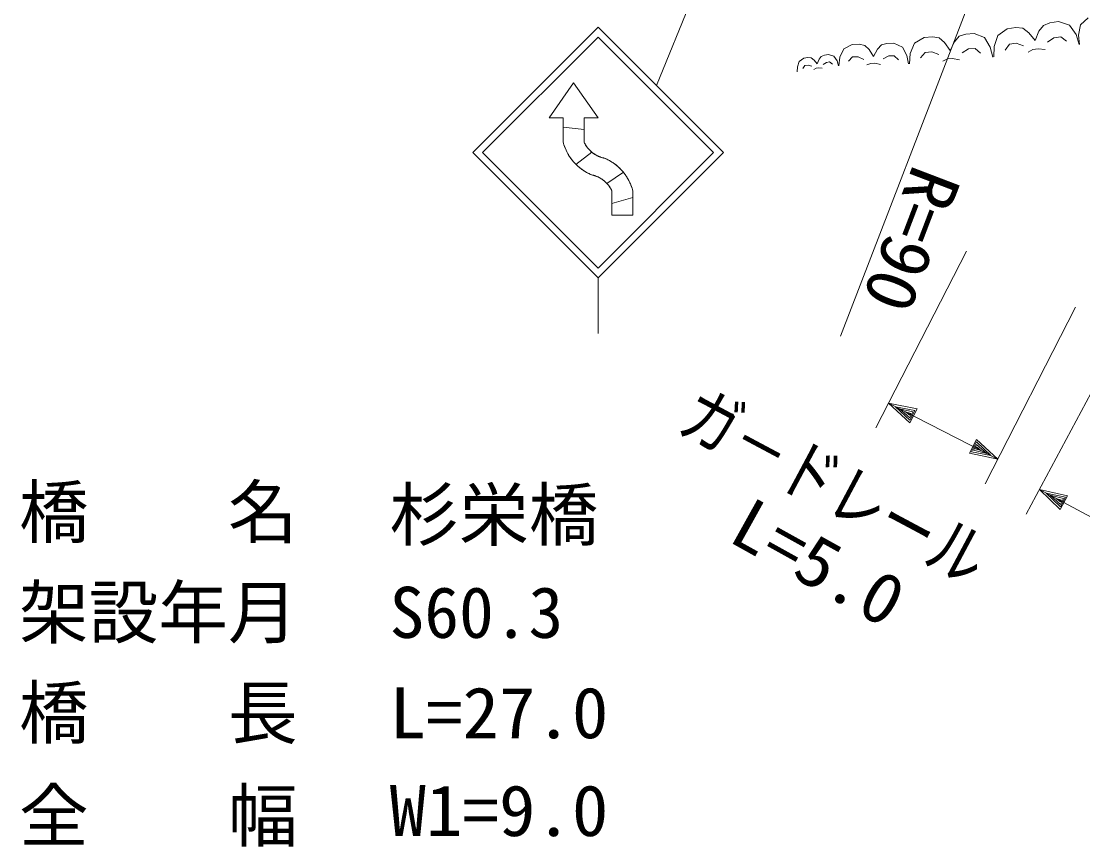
# Model space of a CAD drawing. Units: millimetres, scale not verified. Extents: x 40000 to 680000, y 20000 to 380000.
# Drawn here: x 479692 to 517801, y 240571 to 270202 of the extents above; entities that cross this region are included whole.
import ezdxf
from ezdxf.enums import TextEntityAlignment as Align

# ---------------------------------------------------------------- set-up
doc = ezdxf.new("R2010")
doc.units = ezdxf.units.MM
doc.header["$LTSCALE"] = 1000
for name, color, linetype, lineweight in [('M-BGD', 7, 'Continuous', 13), ('M-STR-HTXT', 7, 'Continuous', 13), ('M-STR-STRC', 7, 'Continuous', 13)]:
    doc.layers.add(name, color=color, linetype=linetype, lineweight=lineweight)
doc.styles.add('ＭＳ ゴシック', font='')
doc.styles.get('ＭＳ ゴシック').set_extended_font_data('MS Gothic')

msp = doc.modelspace()

# ---------------------------------------------------------------- linework, layer by layer
at = {"layer": 'M-BGD'}
for p, q in [((517720, 270071), (517999, 270323)), ((514747, 269692), (515089, 269929)), ((515089, 269929), (515396, 269974)), ((515396, 269974), (515650, 269948)), ((515650, 269948), (515861, 269790)), ((516089, 269510), (516229, 269843)), ((516229, 269843), (516387, 270054)), ((516387, 270054), (516623, 270150)), ((516623, 270150), (516930, 270194)), ((516930, 270194), (517325, 270063)), ((517325, 270063), (517562, 269722)), ((517647, 269703), (517720, 270071)), ((511759, 269416), (512104, 269624)), ((512104, 269624), (512403, 269647)), ((512403, 269647), (512647, 269606)), ((512647, 269606), (512840, 269441)), ((512840, 269441), (513043, 269156)), ((513043, 269156), (513199, 269469)), ((513199, 269469), (513364, 269663)), ((513364, 269663), (513599, 269741)), ((513599, 269741), (513898, 269765)), ((513898, 269765), (514271, 269614)), ((514271, 269614), (514479, 269269)), ((514616, 269298), (514747, 269692)), ((515861, 269790), (516089, 269510)), ((516536, 269449), (516764, 269607)), ((516764, 269607), (517010, 269642)), ((517010, 269642), (517220, 269485)), ((517562, 269722), (517676, 269362)), ((517683, 269364), (517647, 269703)), ((509085, 268908), (509226, 269212)), ((509226, 269212), (509522, 269370)), ((509522, 269370), (509772, 269377)), ((509772, 269377), (509973, 269333)), ((509973, 269333), (510127, 269187)), ((510127, 269187), (510284, 268941)), ((510284, 268941), (510427, 269196)), ((510427, 269196), (510573, 269350)), ((510573, 269350), (510771, 269405)), ((510771, 269405), (511021, 269412)), ((511021, 269412), (511325, 269271)), ((511325, 269271), (511484, 268975)), ((511608, 269043), (511759, 269416)), ((511981, 268892), (512146, 269085)), ((512146, 269085), (512385, 269104)), ((512385, 269104), (512634, 269003)), ((513471, 269069), (513701, 269208)), ((513701, 269208), (513940, 269227)), ((513940, 269227), (514134, 269061)), ((514479, 269269), (514567, 268915)), ((514608, 268921), (514616, 269298)), ((515011, 269167), (515169, 269377)), ((515169, 269377), (515414, 269412)), ((515414, 269412), (515677, 269325)), ((515835, 269097), (516011, 269185)), ((516011, 269185), (516195, 269212)), ((516195, 269212), (516449, 269186)), ((507556, 268568), (507619, 268760)), ((507619, 268760), (507784, 268875)), ((507784, 268875), (507932, 268897)), ((507932, 268897), (508055, 268885)), ((508055, 268885), (508158, 268809)), ((508158, 268809), (508269, 268674)), ((508269, 268674), (508336, 268836)), ((508336, 268836), (508411, 268938)), ((508411, 268938), (508526, 268985)), ((508485, 268646), (508595, 268723)), ((508526, 268985), (508674, 269007)), ((508595, 268723), (508714, 268740)), ((508674, 269007), (508865, 268945)), ((508714, 268740), (508816, 268664)), ((508865, 268945), (508981, 268780)), ((508981, 268780), (509037, 268606)), ((509043, 268606), (509085, 268908)), ((509389, 268766), (509535, 268920)), ((509535, 268920), (509734, 268926)), ((509734, 268926), (509937, 268832)), ((510043, 268635), (510191, 268689)), ((510191, 268689), (510341, 268693)), ((510341, 268693), (510543, 268649)), ((510637, 268851), (510834, 268957)), ((510834, 268957), (511034, 268962)), ((511034, 268962), (511188, 268817)), ((511484, 268975), (511542, 268677)), ((511576, 268679), (511608, 269043)), ((512772, 268773), (512947, 268847)), ((512947, 268847), (513126, 268862)), ((513126, 268862), (513370, 268821)), ((507553, 268386), (507556, 268568)), ((507748, 268506), (507824, 268608)), ((507824, 268608), (507942, 268626)), ((507942, 268626), (508070, 268584)), ((508147, 268474), (508231, 268517)), ((508231, 268517), (508320, 268530)), ((508320, 268530), (508443, 268518))]:
    msp.add_line(p, q, dxfattribs=at)
at = {"layer": 'M-STR-HTXT'}
for p, q in [((519502, 285872), (509109, 258903)), ((513622, 261947), (510376, 255603)), ((514296, 253598), (517541, 259941)), ((519057, 258663), (515772, 252514)), ((510832, 256494), (511850, 256287)), ((511595, 255789), (510832, 256494)), ((510832, 256494), (514751, 254488)), ((511081, 256366), (511778, 256234)), ((511595, 255878), (511081, 256366)), ((511224, 256293), (511706, 256181)), ((511596, 255968), (511224, 256293)), ((511437, 256184), (511634, 256128)), ((511597, 256057), (511437, 256184)), ((511850, 256287), (511595, 255789)), ((511778, 256234), (511595, 255878)), ((511706, 256181), (511596, 255968)), ((511634, 256128), (511597, 256057)), ((513733, 254695), (513988, 255193)), ((513805, 254748), (513988, 255104)), ((513877, 254801), (513987, 255014)), ((513987, 255014), (514359, 254689)), ((513988, 255193), (514751, 254488)), ((513988, 255104), (514502, 254616)), ((514751, 254488), (513733, 254695)), ((514502, 254616), (513805, 254748)), ((514359, 254689), (513877, 254801)), ((513950, 254854), (513986, 254925)), ((514146, 254798), (513950, 254854)), ((513986, 254925), (514146, 254798)), ((516243, 253396), (517257, 253172)), ((516993, 252678), (516243, 253396)), ((516243, 253396), (536204, 242732)), ((516490, 253264), (517184, 253120)), ((516996, 252767), (516490, 253264)), ((516631, 253189), (517111, 253068)), ((516998, 252857), (516631, 253189)), ((516843, 253076), (517038, 253017)), ((517001, 252946), (516843, 253076)), ((517257, 253172), (516993, 252678)), ((517184, 253120), (516996, 252767)), ((517111, 253068), (516998, 252857)), ((517038, 253017), (517001, 252946))]:
    msp.add_line(p, q, dxfattribs=at)
at = {"layer": 'M-STR-STRC'}
for p, q in [((509055, 283913), (502494, 267894)), ((495899, 265490), (500399, 269990)), ((504899, 265489), (500399, 269990)), ((496252, 265489), (500399, 269636)), ((504545, 265489), (500399, 269636)), ((499523, 267989), (498648, 266739)), ((499523, 267989), (498648, 266739)), ((499523, 267989), (500398, 266739)), ((500398, 266739), (499523, 267989)), ((499148, 266739), (498648, 266739)), ((499148, 266739), (498648, 266739)), ((499148, 266400), (499148, 266739)), ((499148, 266739), (499148, 265864)), ((499898, 266322), (499148, 266400)), ((499148, 266400), (499898, 266322)), ((499148, 266400), (499148, 265864)), ((500398, 266739), (499898, 266739)), ((499898, 266739), (499898, 266322)), ((499898, 266739), (499898, 265864)), ((500398, 266739), (499898, 266739)), ((499898, 266322), (499898, 265864)), ((499156, 265834), (499148, 265864)), ((499164, 265805), (499156, 265834)), ((499173, 265776), (499164, 265805)), ((499183, 265747), (499173, 265776)), ((499192, 265718), (499183, 265747)), ((499203, 265690), (499192, 265718)), ((499214, 265661), (499203, 265690)), ((499225, 265633), (499214, 265661)), ((499237, 265605), (499225, 265633)), ((499898, 265864), (499906, 265848)), ((499906, 265848), (499914, 265831)), ((499914, 265831), (499922, 265815)), ((499922, 265815), (499931, 265800)), ((499931, 265800), (499940, 265784)), ((499940, 265784), (499949, 265768)), ((499949, 265768), (499958, 265753)), ((499958, 265753), (499968, 265738)), ((499968, 265738), (499978, 265723)), ((499978, 265723), (499988, 265708)), ((499988, 265708), (499999, 265693)), ((499999, 265693), (500009, 265678)), ((500009, 265678), (500020, 265664)), ((500020, 265664), (500032, 265650)), ((500032, 265650), (500043, 265636)), ((500043, 265636), (500055, 265622)), ((495899, 265490), (500399, 260989)), ((496252, 265489), (500399, 261342)), ((499249, 265577), (499237, 265605)), ((499262, 265550), (499249, 265577)), ((499276, 265523), (499262, 265550)), ((499290, 265495), (499276, 265523)), ((499304, 265469), (499290, 265495)), ((499319, 265442), (499304, 265469)), ((499334, 265416), (499319, 265442)), ((499350, 265390), (499334, 265416)), ((499366, 265364), (499350, 265390)), ((499382, 265338), (499366, 265364)), ((499399, 265313), (499382, 265338)), ((499417, 265288), (499399, 265313)), ((499435, 265264), (499417, 265288)), ((499453, 265239), (499435, 265264)), ((500176, 265505), (499607, 265065)), ((499607, 265065), (500176, 265505)), ((500055, 265622), (500067, 265609)), ((500067, 265609), (500079, 265596)), ((500079, 265596), (500091, 265582)), ((500091, 265582), (500104, 265570)), ((500104, 265570), (500117, 265557)), ((500117, 265557), (500130, 265545)), ((500130, 265545), (500143, 265532)), ((500143, 265532), (500157, 265520)), ((500157, 265520), (500171, 265509)), ((500176, 265505), (500190, 265493)), ((500190, 265493), (500204, 265482)), ((500204, 265482), (500218, 265471)), ((500218, 265471), (500233, 265460)), ((500233, 265460), (500248, 265450)), ((500248, 265450), (500262, 265440)), ((500262, 265440), (500278, 265430)), ((500278, 265430), (500293, 265420)), ((500293, 265420), (500308, 265411)), ((500308, 265411), (500324, 265402)), ((500324, 265402), (500340, 265393)), ((500340, 265393), (500356, 265385)), ((500356, 265385), (500372, 265376)), ((500372, 265376), (500388, 265369)), ((500388, 265369), (500404, 265361)), ((500399, 261342), (504545, 265489)), ((500399, 260989), (504899, 265489)), ((500404, 265361), (500421, 265353)), ((500421, 265353), (500437, 265346)), ((500437, 265346), (500454, 265340)), ((500454, 265340), (500471, 265333)), ((500471, 265333), (500488, 265327)), ((500488, 265327), (500505, 265321)), ((500505, 265321), (500522, 265315)), ((500522, 265315), (500539, 265310)), ((500539, 265310), (500557, 265305)), ((500557, 265305), (500574, 265300)), ((500574, 265300), (500592, 265296)), ((500592, 265296), (500609, 265292)), ((500609, 265292), (500623, 265289)), ((500623, 265289), (500635, 265284)), ((500635, 265284), (500663, 265272)), ((500663, 265272), (500690, 265259)), ((500690, 265259), (500718, 265246)), ((500718, 265246), (500745, 265233)), ((499472, 265215), (499453, 265239)), ((499491, 265192), (499472, 265215)), ((499510, 265168), (499491, 265192)), ((499530, 265145), (499510, 265168)), ((499551, 265123), (499530, 265145)), ((499572, 265101), (499551, 265123)), ((499593, 265079), (499572, 265101)), ((499607, 265065), (499593, 265079)), ((499607, 265065), (499628, 265043)), ((499650, 265023), (499628, 265043)), ((499673, 265002), (499650, 265023)), ((499696, 264982), (499673, 265002)), ((499719, 264962), (499696, 264982)), ((499743, 264943), (499719, 264962)), ((499766, 264924), (499743, 264943)), ((499791, 264906), (499766, 264924)), ((499815, 264888), (499791, 264906)), ((499840, 264870), (499815, 264888)), ((499865, 264853), (499840, 264870)), ((500745, 265233), (500772, 265219)), ((500772, 265219), (500799, 265205)), ((500799, 265205), (500826, 265190)), ((500826, 265190), (500852, 265174)), ((500852, 265174), (500878, 265159)), ((500878, 265159), (500904, 265142)), ((500904, 265142), (500929, 265126)), ((500929, 265126), (500954, 265109)), ((500954, 265109), (500979, 265091)), ((500979, 265091), (501004, 265073)), ((501004, 265073), (501028, 265055)), ((501028, 265055), (501052, 265036)), ((501052, 265036), (501075, 265017)), ((501075, 265017), (501098, 264997)), ((501098, 264997), (501121, 264977)), ((501121, 264977), (501144, 264956)), ((501144, 264956), (501166, 264936)), ((501166, 264936), (501188, 264914)), ((501188, 264914), (501209, 264893)), ((501209, 264893), (501230, 264871)), ((501230, 264871), (501251, 264848)), ((499891, 264836), (499865, 264853)), ((499916, 264820), (499891, 264836)), ((499942, 264804), (499916, 264820)), ((499969, 264789), (499942, 264804)), ((499995, 264774), (499969, 264789)), ((500022, 264760), (499995, 264774)), ((500049, 264746), (500022, 264760)), ((500076, 264732), (500049, 264746)), ((500104, 264719), (500076, 264732)), ((500131, 264707), (500104, 264719)), ((500159, 264694), (500131, 264707)), ((500173, 264689), (500159, 264694)), ((500198, 264683), (500180, 264687)), ((500215, 264679), (500198, 264683)), ((500233, 264674), (500215, 264679)), ((500250, 264669), (500233, 264674)), ((500268, 264664), (500250, 264669)), ((500285, 264659), (500268, 264664)), ((500302, 264653), (500285, 264659)), ((500319, 264647), (500302, 264653)), ((500336, 264640), (500319, 264647)), ((500353, 264634), (500336, 264640)), ((500369, 264627), (500353, 264634)), ((500386, 264619), (500369, 264627)), ((500402, 264612), (500386, 264619)), ((500418, 264604), (500402, 264612)), ((500434, 264596), (500418, 264604)), ((500450, 264587), (500434, 264596)), ((500466, 264579), (500450, 264587)), ((500482, 264570), (500466, 264579)), ((500497, 264561), (500482, 264570)), ((500513, 264551), (500497, 264561)), ((500528, 264541), (500513, 264551)), ((500543, 264531), (500528, 264541)), ((500558, 264521), (500543, 264531)), ((500573, 264510), (500558, 264521)), ((500587, 264500), (500573, 264510)), ((500601, 264489), (500587, 264500)), ((500615, 264477), (500601, 264489)), ((501310, 264779), (500720, 264378)), ((500720, 264378), (501310, 264779)), ((501251, 264848), (501271, 264826)), ((501271, 264826), (501291, 264803)), ((501291, 264803), (501310, 264779)), ((501310, 264779), (501324, 264762)), ((501324, 264762), (501343, 264738)), ((501343, 264738), (501361, 264714)), ((501361, 264714), (501379, 264690)), ((501379, 264690), (501396, 264665)), ((501396, 264665), (501414, 264639)), ((501414, 264639), (501430, 264614)), ((501430, 264614), (501446, 264588)), ((501446, 264588), (501462, 264562)), ((501462, 264562), (501477, 264536)), ((501477, 264536), (501492, 264509)), ((501492, 264509), (501506, 264482)), ((501506, 264482), (501520, 264455)), ((500629, 264466), (500615, 264477)), ((500643, 264454), (500629, 264466)), ((500656, 264442), (500643, 264454)), ((500670, 264430), (500656, 264442)), ((500683, 264417), (500670, 264430)), ((500695, 264404), (500683, 264417)), ((500708, 264391), (500695, 264404)), ((500720, 264378), (500708, 264391)), ((500720, 264378), (500729, 264369)), ((500741, 264355), (500729, 264369)), ((500753, 264342), (500741, 264355)), ((500764, 264328), (500753, 264342)), ((500775, 264314), (500764, 264328)), ((500786, 264299), (500775, 264314)), ((500797, 264285), (500786, 264299)), ((500808, 264270), (500797, 264285)), ((500818, 264255), (500808, 264270)), ((500828, 264240), (500818, 264255)), ((500838, 264225), (500828, 264240)), ((500847, 264209), (500838, 264225)), ((500856, 264194), (500847, 264209)), ((500865, 264178), (500856, 264194)), ((500874, 264162), (500865, 264178)), ((500882, 264146), (500874, 264162)), ((500890, 264130), (500882, 264146)), ((500898, 264114), (500890, 264130)), ((500898, 263659), (500898, 264114)), ((500898, 264114), (500898, 263239)), ((501520, 264455), (501533, 264428)), ((501533, 264428), (501546, 264400)), ((501546, 264400), (501559, 264372)), ((501559, 264372), (501571, 264344)), ((501571, 264344), (501582, 264316)), ((501582, 264316), (501593, 264288)), ((501593, 264288), (501603, 264259)), ((501603, 264259), (501613, 264230)), ((501613, 264230), (501623, 264202)), ((501623, 264202), (501632, 264172)), ((501632, 264172), (501640, 264143)), ((501640, 264143), (501648, 264114)), ((501648, 264114), (501648, 263875)), ((501648, 264114), (501648, 263239)), ((501648, 263875), (500898, 263659)), ((500898, 263659), (501648, 263875)), ((501648, 263875), (501648, 263239)), ((500898, 263659), (500898, 263239)), ((501648, 263239), (500898, 263239)), ((500898, 263239), (501648, 263239)), ((500399, 260989), (500399, 258989))]:
    msp.add_line(p, q, dxfattribs=at)
for centre, radius, start, end in [((500835, 266301), 1743, 194.5344, 247.665), ((500835, 266301), 1035, 205.0169, 258.1474), ((499960, 263676), 1743, 14.5341, 67.6646), ((499960, 263676), 1034, 25.0165, 78.147)]:
    msp.add_arc(centre, radius, start, end, dxfattribs=at)

# ---------------------------------------------------------------- texts
at = {"layer": 'M-STR-HTXT', "style": 'ＭＳ ゴシック'}
for s, rotation, width, p in [('R=90', 249.1, 1.05, (511221, 265328)), ('ガ－ドレール', 331.9, 0.8, (502920, 255045)), ('L=5.0', 330.9, 1.05, (504741, 251091))]:
    msp.add_text(s, height=1833, rotation=rotation, dxfattribs=dict(at, width=width)).set_placement(p, align=Align.BOTTOM_LEFT)
for s, p in [('橋\u3000\u3000名', (479614, 251121)), ('杉栄橋', (492915, 251028)), ('架設年月', (479614, 247518)), ('S60.3', (492915, 247518)), ('橋\u3000\u3000長', (479614, 243916)), ('全\u3000\u3000幅', (479614, 240221))]:
    msp.add_text(s, height=1833, dxfattribs=at).set_placement(p, align=Align.BOTTOM_LEFT)
at = {"layer": 'M-STR-HTXT', "style": 'ＭＳ ゴシック', "width": 1.05}
for s, p in [('L=27.0', (492915, 243916)), ('W1=9.0', (492915, 240406))]:
    msp.add_text(s, height=1833, dxfattribs=at).set_placement(p, align=Align.BOTTOM_LEFT)

doc.saveas('drawing.dxf')
